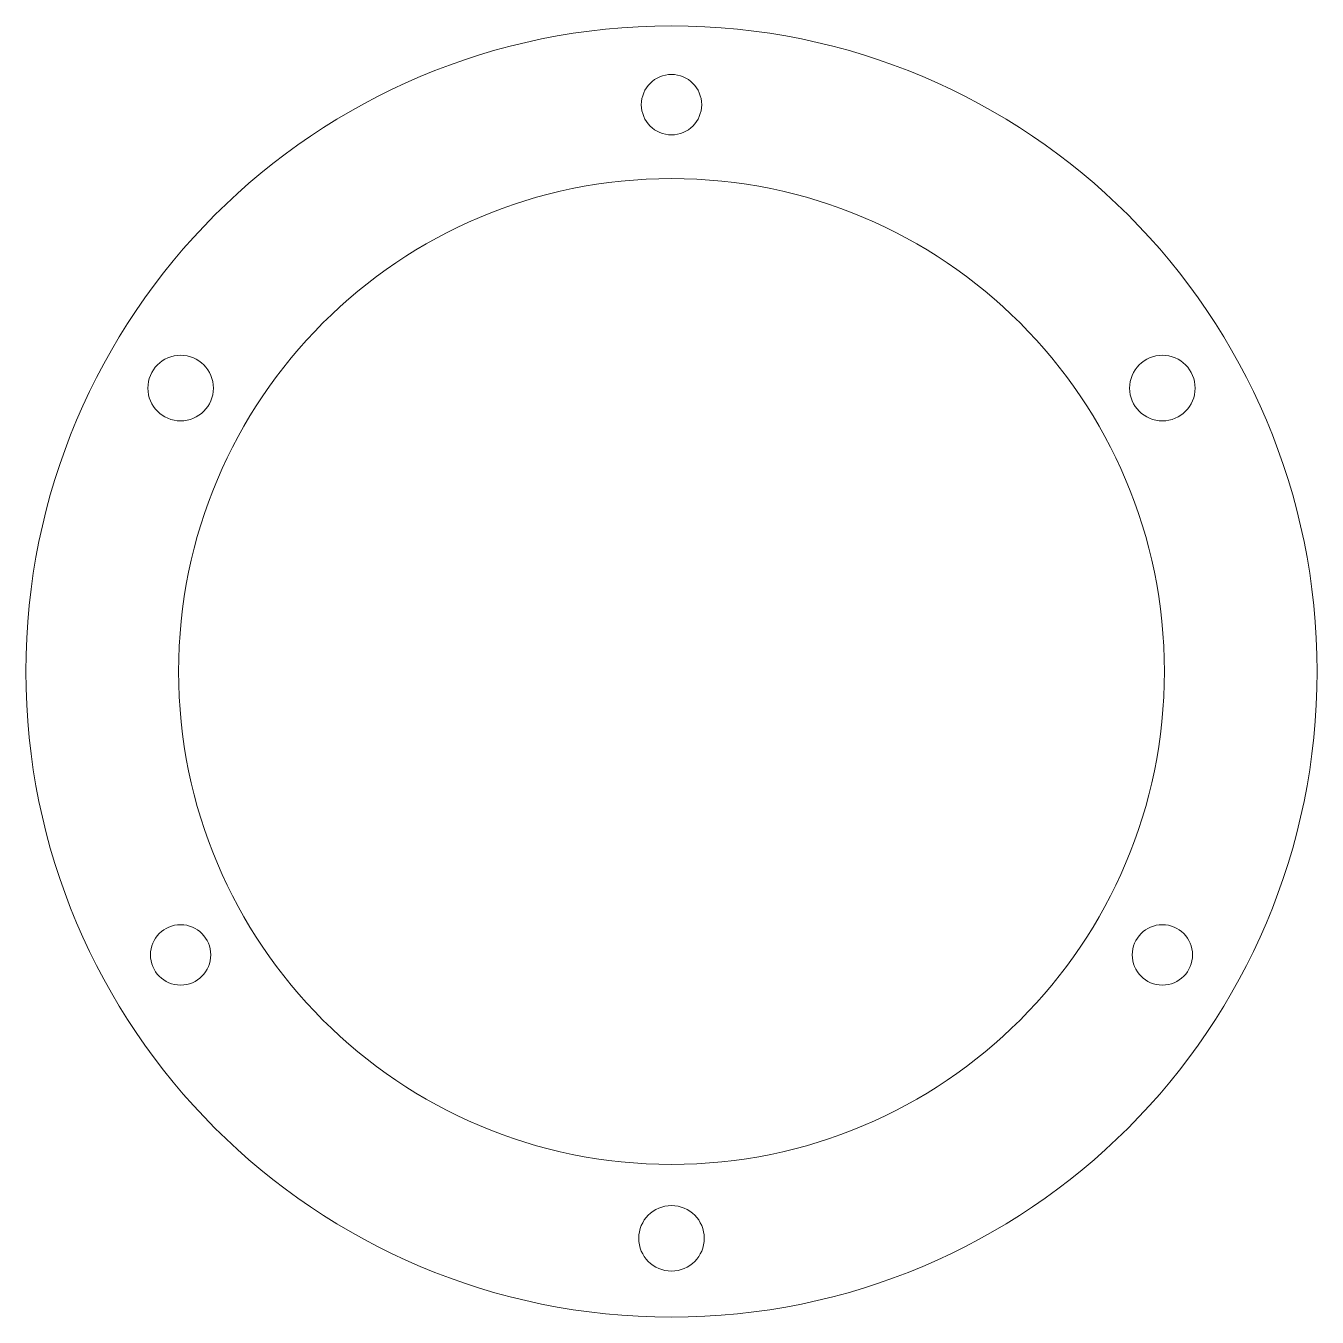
# Model space of a CAD drawing. Header units: inches. Extents: x -2.62 to 2.62, y -2.62 to 2.62.
import ezdxf

# ---------------------------------------------------------------- set-up
doc = ezdxf.new("R2010")
doc.units = ezdxf.units.IN
doc.header["$MEASUREMENT"] = 0

msp = doc.modelspace()

# ---------------------------------------------------------------- linework, layer by layer
at = {"color": 7, "linetype": 'Continuous', "lineweight": 15}
for centre, radius in [((0, 0), 2.62), ((0, 2.3), 0.1225), ((0, 0), 2), ((-1.9919, 1.15), 0.133), ((1.9919, 1.15), 0.133), ((-1.9919, -1.15), 0.1225), ((1.9919, -1.15), 0.1225), ((0, -2.3), 0.133)]:
    msp.add_circle(centre, radius, dxfattribs=at)

doc.saveas('drawing.dxf')
